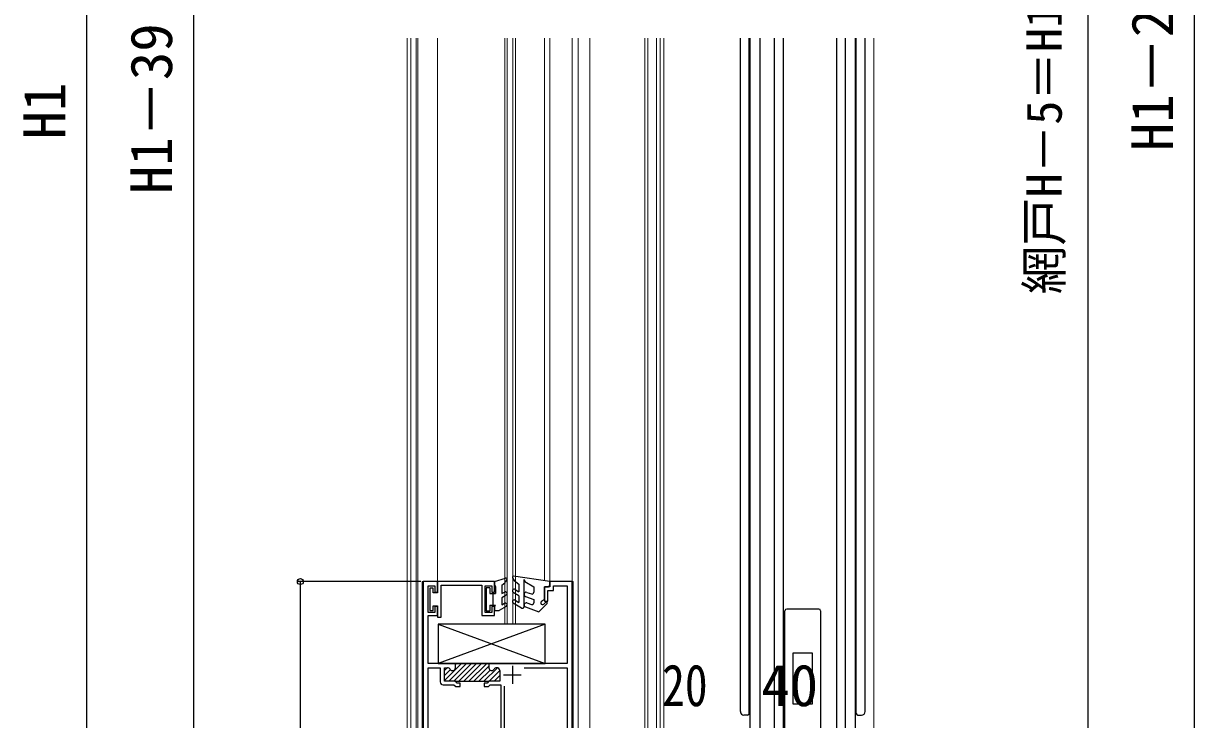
# Model space of a CAD drawing. Units: millimetres, scale not verified. Extents: x -700 to 700, y -1044 to 1037.
# Drawn here: x -183.7 to 145, y 98.6 to 294 of the extents above; entities that cross this region are included whole.
import ezdxf
from ezdxf.enums import TextEntityAlignment as Align

# ---------------------------------------------------------------- set-up
doc = ezdxf.new("R2010")
doc.units = ezdxf.units.MM
doc.header["$LTSCALE"] = 6
for name, color, linetype in [('0-3_YKK_11', 7, 'Continuous'), ('0-6_YKK_13', 4, 'Continuous'), ('0-7_YKK_D', 6, 'Continuous')]:
    doc.layers.add(name, color=color, linetype=linetype)
doc.layers.add('0-5_YKK_12', color=2, linetype='Continuous', lineweight=18)
doc.styles.add('ＭＳ ゴシック', font='')
doc.styles.get('ＭＳ ゴシック').set_extended_font_data('MS Gothic')

msp = doc.modelspace()

# ---------------------------------------------------------------- linework, layer by layer
at = {"layer": '0-3_YKK_11'}
for p, q in [((-64.811, 113.099), (-65.55, 112.359)), ((-63.912, 112.583), (-65.55, 110.945)), ((-60.782, 114.299), (-65.544, 109.537)), ((-59.368, 114.299), (-64.368, 109.299)), ((-57.954, 114.299), (-62.954, 109.299)), ((-62.196, 114.299), (-62.5, 113.995)), ((-56.54, 114.299), (-61.54, 109.299)), ((-55.125, 114.299), (-60.125, 109.299)), ((-53.711, 114.299), (-58.711, 109.299)), ((-53.1, 113.496), (-57.297, 109.299)), ((-52.747, 112.435), (-55.883, 109.299)), ((-50.686, 113.082), (-54.468, 109.299)), ((-53.054, 109.299), (-50.05, 112.303)), ((-50.914, 113.099), (-50.85, 113.099)), ((-46.5, 113.599), (-46.5, 108.599)), ((-62.624, 109.299), (-52.976, 109.299)), ((-50.05, 110.889), (-51.64, 109.299)), ((-49, 111.099), (-44, 111.099)), ((-48.7, 44.272), (-48.7, 107.926))]:
    msp.add_line(p, q, dxfattribs=at)
for points in [[(-52.8, 114.299), (-62.8, 114.299), (-70.1, 114.299), (-70.1, 127.799), (-67.5, 127.799), (-67.5, 130.299), (-68.3, 130.299), (-68.3, 128.599), (-70.1, 128.599), (-70.1, 136.099), (-68.3, 136.099), (-68.3, 134.299), (-67.5, 134.299), (-67.5, 137.299), (-71.5, 137.299), (-71.5, 19.299), (-73, 19.299), (-73, 18.299)], [(-29.7, 46.431), (-29.7, 137.299), (-36, 137.299), (-36, 135.799), (-37.5, 135.799), (-37.5, 131.799), (-36.5, 131.799), (-36.5, 134.799), (-35, 134.799), (-35, 136.099), (-31.1, 136.099), (-31.1, 114.299), (-53.1, 114.299), (-53.1, 113.099)], [(-62.458, 45.899), (-70.1, 45.899), (-70.1, 113.099), (-66.75, 113.099), (-66.75, 109.099)], [(-65.95, 108.299), (-62.914, 108.299), (-62.414, 107.799), (-61.15, 107.799), (-61.15, 108.799), (-62, 108.799), (-62.5, 109.299), (-65.55, 109.299), (-65.55, 113.099), (-64.686, 113.099)], [(-62.5, 113.099), (-62.5, 113.999), (-62.8, 114.299)], [(-50.05, 112.299), (-50.05, 109.299), (-53.1, 109.299), (-53.6, 108.799), (-54.45, 108.799), (-54.45, 107.799), (-53.186, 107.799), (-52.686, 108.299), (-49.7, 108.299), (-49.7, 45.899), (-53.542, 45.899)], [(-43.228, 113.099), (-31.1, 113.099), (-31.1, 46.268), (-29.2, 42.977), (-29.2, 39.099), (-43.228, 39.099)]]:
    msp.add_lwpolyline(points, dxfattribs=at)
msp.add_lwpolyline([(-51.5, 137.299), (-67.5, 137.299), (-67.5, 134.099), (-68.7, 134.099), (-68.7, 135.399), (-69.7, 135.399), (-69.7, 129.199), (-68.7, 129.199), (-68.7, 130.499), (-67.5, 130.499), (-67.5, 127.299), (-66.5, 127.299), (-66.5, 136.299), (-55.1, 136.299), (-55.1, 127.799), (-51.5, 127.799), (-51.5, 130.299), (-52.3, 130.299), (-52.3, 128.599), (-54.1, 128.599), (-54.1, 136.099), (-52.3, 136.099), (-52.3, 134.299), (-51.5, 134.299)], close=True, dxfattribs=at)
for centre, start, end in [((-64.686, 112.299), 30.00001, 89.99998), ((-63.3, 113.099), 209.99998, 0), ((-52.3, 113.099), 180.00002, 330.00003), ((-50.914, 112.299), 89.99998, 150.00001), ((-50.85, 112.299), 0, 89.99998), ((-65.95, 109.099), 180.00002, 270)]:
    msp.add_arc(centre, 0.8, start, end, dxfattribs=at)
at = {"layer": '0-5_YKK_12'}
for p, q in [((-75.998, 289.8), (-75.998, -5.699)), ((-75, 289.8), (-75, -11.699)), ((-73.5, 289.8), (-73.5, -2.699)), ((-73, 289.8), (-73, 17.3)), ((-67.507, 289.8), (-67.499, 137.3)), ((-48.65, 289.8), (-48.65, 125.299)), ((-47.95, 289.8), (-47.95, 125.299)), ((-46.35, 289.8), (-46.35, 125.299)), ((-45.65, 289.8), (-45.65, 125.299)), ((-37.502, 289.8), (-37.502, 137.552)), ((-36.002, 289.8), (-36.002, 137.3)), ((-29.7, 289.8), (-29.7, 137.3)), ((-28, 289.8), (-28, 30.6)), ((-24.8, 88.3), (-24.8, 289.8)), ((-9.301, 88.3), (-9.301, 289.8)), ((-8.498, 88.3), (-8.498, 289.8)), ((-6, 88.3), (-6, 289.8)), ((-4.999, 289.8), (-4.999, 38.301)), ((-4, 289.8), (-4, 38.301)), ((-4, 38.301), (-4, 289.8)), ((55, 289.8), (55, 38.301)), ((-71.793, 137.3), (-71.786, 19.3)), ((-71.793, 137.3), (-67.499, 137.3)), ((-36.002, 137.3), (-29.4, 137.3)), ((-48.65, 125.299), (-43.65, 125.299))]:
    msp.add_line(p, q, dxfattribs=at)
msp.add_lwpolyline([(-29.4, 137.3), (-29.4, 46), (-29.2, 45.6)], dxfattribs=at)
at = {"layer": '0-6_YKK_13'}
for p, q in [((17.501, 100.801), (17.501, 289.8)), ((20.001, 100.301), (20.001, 289.8)), ((23.001, 289.8), (23.001, 54.801)), ((27.001, 289.8), (27.001, 54.801)), ((29.501, 289.8), (29.501, 54.801)), ((44.501, 289.8), (44.501, 54.801)), ((47.001, 54.801), (47.001, 289.8)), ((49.751, 289.8), (49.751, 54.801)), ((50.001, 100.301), (50.001, 289.8)), ((52.501, 100.801), (52.501, 289.8)), ((-51.5, 137.299), (-48.391, 138.285)), ((-36, 137.299), (-46.156, 138.796)), ((-53.9, 135.499), (-53.9, 129.099)), ((-52.8, 135.499), (-53.9, 135.499)), ((-52.8, 135.499), (-52.8, 133.899)), ((-51.5, 137.299), (-51.5, 136.299)), ((-51.5, 136.299), (-51.2, 135.779)), ((-51.2, 135.779), (-51.2, 133.899)), ((-49.5, 136.299), (-48.531, 136.999)), ((-49.5, 136.299), (-49.5, 133.899)), ((-48.04, 137.849), (-48.531, 136.999)), ((-45.75, 135.06), (-44.7, 134.454)), ((-44.7, 136.599), (-44.7, 134.454)), ((-43.2, 130.299), (-43.2, 137.855)), ((-43.2, 137.855), (-43.042, 137.267)), ((-43.042, 137.267), (-40.5, 135.799)), ((-40.5, 135.799), (-40.5, 134.29)), ((-37.5, 132.299), (-37.5, 135.799)), ((-37.5, 135.799), (-36.701, 135.799)), ((-36, 136.499), (-36, 137.299)), ((-52.8, 133.899), (-51.2, 133.899)), ((-52, 133.899), (-52, 130.699)), ((-49.5, 133.899), (-48.75, 134.332)), ((-48.25, 133.466), (-49.5, 132.744)), ((-49.5, 132.744), (-49.5, 130.758)), ((-44.7, 133.299), (-46.25, 134.194)), ((-45.75, 132.06), (-44.7, 131.454)), ((-44.7, 133.299), (-44.7, 131.454)), ((-42.805, 133.138), (-40.5, 132.299)), ((-42.395, 134.266), (-41.171, 133.82)), ((-40.5, 132.299), (-40.5, 131.305)), ((-37.5, 132.299), (-38.3, 131.699)), ((-53.9, 129.099), (-52.8, 129.099)), ((-52.8, 130.699), (-51.2, 130.699)), ((-52.8, 130.699), (-52.8, 129.099)), ((-51.5, 130.179), (-51.2, 130.699)), ((-51.5, 130.179), (-51.5, 129.199)), ((-51.5, 129.199), (-50.2, 129.199)), ((-48.25, 130.325), (-50.2, 129.199)), ((-49.5, 130.758), (-48.75, 131.191)), ((-43.95, 129.866), (-46.25, 131.194)), ((-42.805, 130.153), (-39.086, 128.799)), ((-42.395, 131.28), (-41.171, 130.835)), ((-36.774, 131.111), (-39.086, 128.799)), ((-37.646, 130.945), (-37.127, 131.465)), ((30.001, 80.051), (30.001, 129.051)), ((39.501, 129.551), (30.501, 129.551)), ((40.001, 129.051), (40.001, 80.051)), ((-37.3, 125.299), (-67.3, 125.299)), ((-67.3, 125.299), (-67.3, 114.299)), ((-37.3, 125.299), (-67.3, 114.299)), ((-67.3, 125.299), (-37.3, 114.299)), ((-37.3, 114.299), (-37.3, 125.299)), ((-67.3, 114.299), (-37.3, 114.299)), ((19.501, 99.801), (18.501, 99.801)), ((50.501, 99.801), (51.501, 99.801))]:
    msp.add_line(p, q, dxfattribs=at)
for points in [[(23.001, 54.801), (20.251, 54.801), (20.251, 289.8)], [(-46.46, 138.349), (-46.027, 137.599), (-44.7, 136.599)]]:
    msp.add_lwpolyline(points, dxfattribs=at)
msp.add_lwpolyline([(37.651, 117.251), (37.651, 102.851), (32.351, 102.851), (32.351, 117.251)], close=True, dxfattribs=at)
for centre, radius, start, end in [((-48.3, 137.999), 0.3, 329.99576, 107.58989), ((-46.2, 138.499), 0.3, 81.61724, 210.00222), ((-46, 134.627), 0.5, 59.99973, 239.99866), ((-36.701, 136.499), 0.7, 270, 0.00874), ((-48.5, 133.899), 0.5, 299.99999, 119.99999), ((-46, 131.627), 0.5, 60.0006, 240.00018), ((-42.6, 133.702), 0.6, 70.00009, 250.00046), ((-41, 134.29), 0.5, 250.00166, 0.0035), ((-38, 131.299), 0.5, 126.8727, 314.99753), ((-36.95, 131.288), 0.25, 314.98022, 135.01484), ((-48.5, 130.758), 0.5, 299.99999, 119.99999), ((-43.7, 130.299), 0.5, 240.0003, 0), ((-42.6, 130.716), 0.6, 69.99959, 249.99859), ((-41, 131.305), 0.5, 250.00166, 0.00699), ((30.501, 129.051), 0.5, 90, 180), ((39.501, 129.051), 0.5, 0, 90), ((18.501, 100.801), 1, 180, 270), ((19.501, 100.301), 0.5, 270, 360), ((50.501, 100.301), 0.5, 180, 270), ((51.501, 100.801), 1, 270, 0)]:
    msp.add_arc(centre, radius, start, end, dxfattribs=at)
at = {"layer": '0-7_YKK_D'}
for p, q in [((145, 32.8), (145, 573.3)), ((115, 558.3), (115, 41.301)), ((-136, 548.302), (-136, 17.3)), ((-166, 544.3), (-166, 2.3)), ((-72.2, 137.299), (-107, 137.299)), ((-106, 17.3), (-106, 137.299))]:
    msp.add_line(p, q, dxfattribs=at)
msp.add_circle((-106, 137.299), 0.85, dxfattribs=at)

# ---------------------------------------------------------------- texts
at = {"layer": '0-7_YKK_D', "style": 'ＭＳ ゴシック'}
for s, height, p in [('網戸H－5＝H1－53', 9.971, (110.723, 217.93)), ('H1－29.5', 11.73, (142.5, 258.095)), ('H1－39', 11.73, (-138.5, 246.074)), ('H1', 11.73, (-168.5, 261.391))]:
    msp.add_text(s, height=height, rotation=90, dxfattribs=at).set_placement(p, align=Align.BOTTOM_LEFT)
at = {"layer": '0-7_YKK_D', "style": 'ＭＳ ゴシック', "width": 0.8}
msp.add_text('20', height=11.73, dxfattribs=at).set_placement((-4.455, 98.8), align=Align.BOTTOM_LEFT)
at = {"layer": '0-7_YKK_D', "style": 'ＭＳ ゴシック'}
msp.add_text('40', height=11.73, dxfattribs=at).set_placement((23.364, 98.8), align=Align.BOTTOM_LEFT)

doc.saveas('drawing.dxf')
